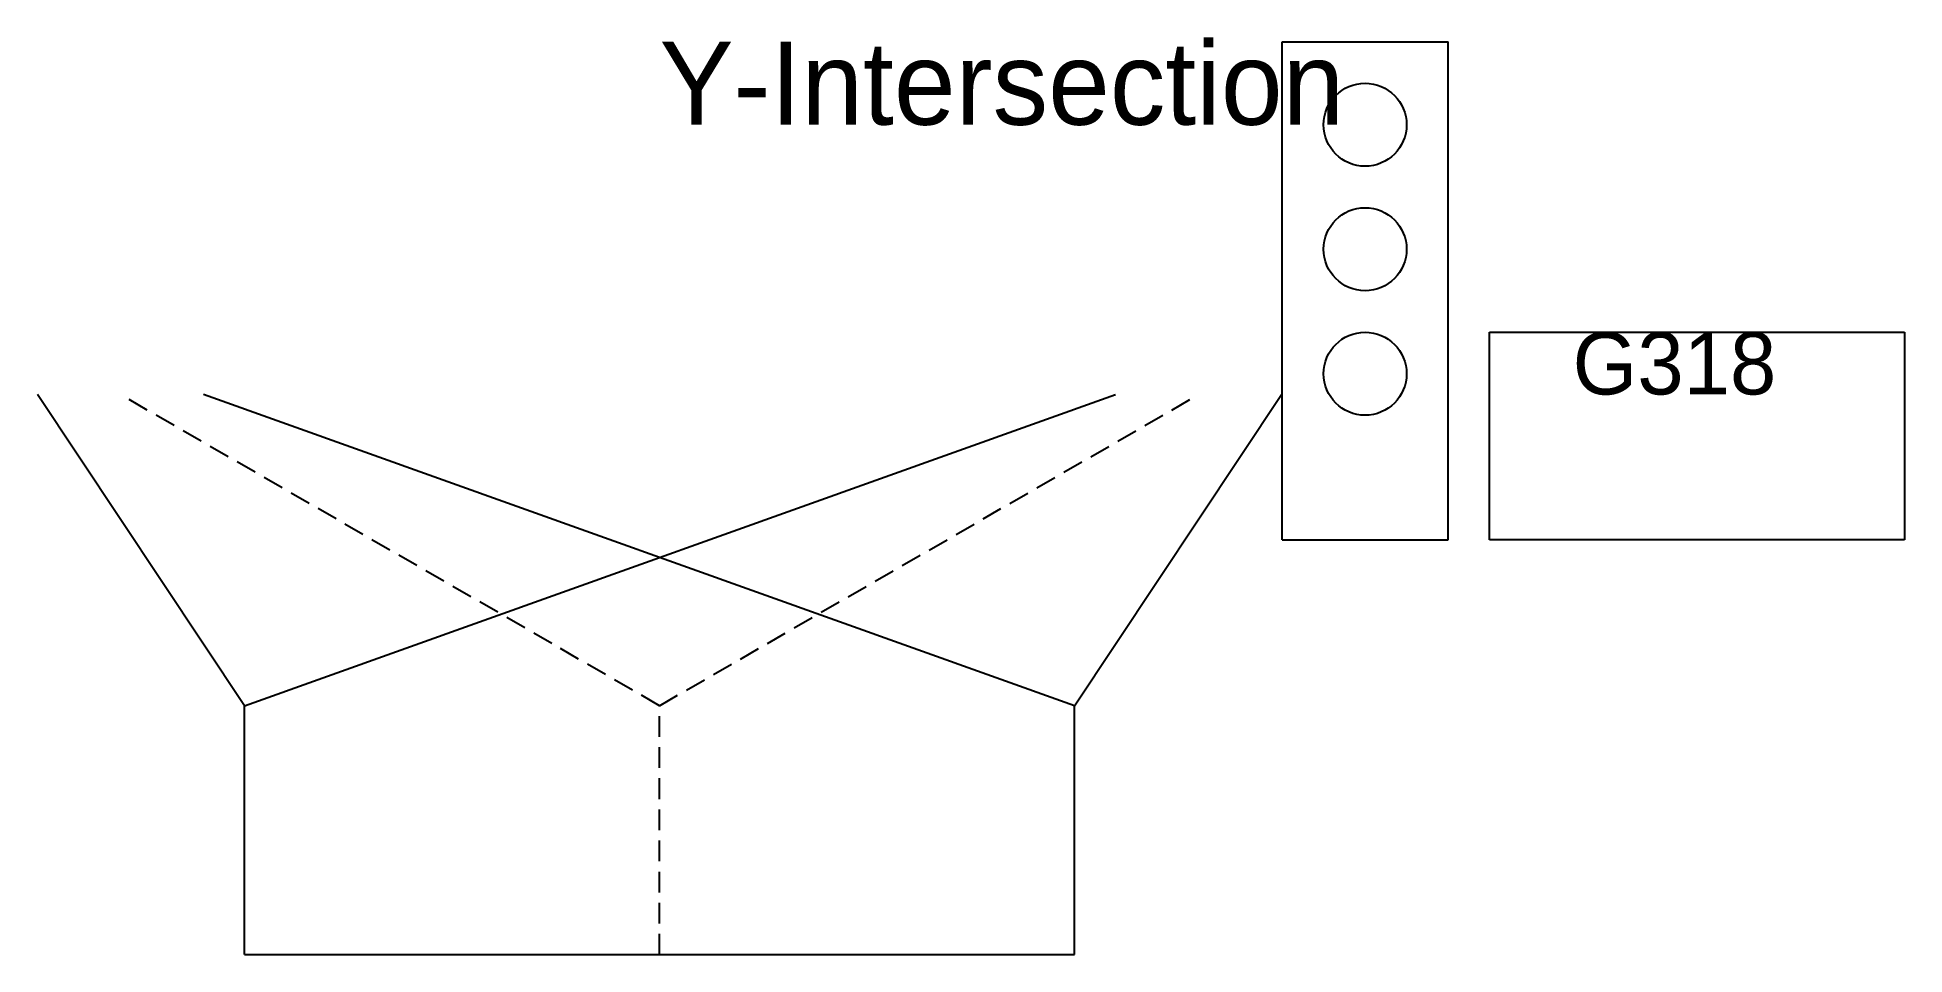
# Model space of a CAD drawing. Extents: x -150 to 300, y 0 to 221.
import ezdxf

# ---------------------------------------------------------------- set-up
doc = ezdxf.new("R2010")
doc.units = 0
doc.linetypes.add('CENTER', pattern=[7.5, 5, -2.5])
for name, color, linetype in [('CENTER', 1, 'CENTER'), ('ROAD', 3, 'CONTINUOUS'), ('SIGN', 2, 'CONTINUOUS'), ('SIGNAL', 1, 'CONTINUOUS'), ('TEXT', 7, 'CONTINUOUS')]:
    doc.layers.add(name, color=color, linetype=linetype)

msp = doc.modelspace()

# ---------------------------------------------------------------- linework, layer by layer
at = {"layer": 'CENTER'}
for p, q in [((0, 60), (-129.9, 135)), ((0, 60), (129.9, 135)), ((0, 0), (0, 60))]:
    msp.add_line(p, q, dxfattribs=at)
at = {"layer": 'ROAD'}
for p, q in [((-100, 60), (-149.9, 135)), ((100, 60), (-109.9, 135)), ((-100, 60), (109.9, 135)), ((100, 60), (149.9, 135)), ((-100, 0), (-100, 60)), ((100, 0), (100, 60)), ((-100, 0), (100, 0))]:
    msp.add_line(p, q, dxfattribs=at)
at = {"layer": 'SIGN'}
for p, q in [((200, 150), (300, 150)), ((200, 100), (200, 150)), ((300, 150), (300, 100)), ((300, 100), (200, 100))]:
    msp.add_line(p, q, dxfattribs=at)
at = {"layer": 'SIGNAL'}
for p, q in [((150, 100), (150, 220)), ((150, 220), (190, 220)), ((190, 100), (190, 220)), ((150, 100), (190, 100))]:
    msp.add_line(p, q, dxfattribs=at)
for centre in [(170, 200), (170, 170), (170, 140)]:
    msp.add_circle(centre, 10, dxfattribs=at)

# ---------------------------------------------------------------- texts
at = {"layer": 'TEXT'}
for s, height, p in [('Y-Intersection', 20, (0, 200)), ('G318', 15, (220, 135))]:
    msp.add_text(s, height=height, dxfattribs=at).set_placement(p)

doc.saveas('drawing.dxf')
